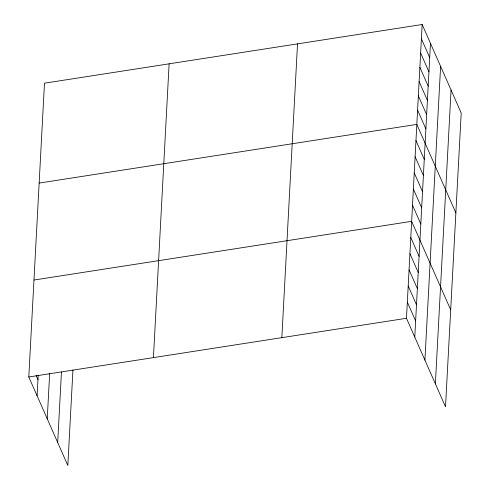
<?xml version="1.0" encoding="UTF-8"?>
<svg xmlns="http://www.w3.org/2000/svg" width="490" height="490" viewBox="0 0 490 490"><rect width="100%" height="100%" fill="white"/><g stroke="black" fill="none" stroke-linecap="round" stroke-linejoin="round"><path stroke-width="0.73" d="M72.937 370.017L67.834 465.5L28.794 376.982L44.486 83.19L422.166 24.5L461.206 113.019L445.514 406.81L406.473 318.286L422.166 24.5M37.093 395.798L38.196 375.236M47.242 418.803L49.674 373.264M57.691 442.501L61.458 371.99M153.431 357.608L169.117 63.823M281.842 337.653L297.528 43.867M414.773 337.108L430.465 43.322M424.916 360.107L440.608 66.322M435.371 383.805L451.063 90.019M39.151 183.082L416.831 124.387L455.872 212.911M33.969 280.029L411.649 221.339L450.696 309.858M28.794 376.982L406.473 318.286M421.4 38.771L429.699 57.587M420.641 53.036L428.94 71.859M419.875 67.308L428.18 86.13M419.115 81.579L427.415 100.401M418.356 95.85L426.655 114.666M417.59 110.115L425.89 128.937M415.967 140.544L424.267 159.366M415.104 156.702L423.403 175.524M414.24 172.86L422.539 191.682M413.376 189.024L421.676 207.84M412.513 205.181L420.812 223.997M410.785 237.497L419.091 256.319M409.928 253.655L418.227 272.477M409.064 269.812L417.364 288.635M408.201 285.97L416.5 304.792M407.337 302.128L415.636 320.95M36.113 375.456L37.957 379.64"/></g></svg>
